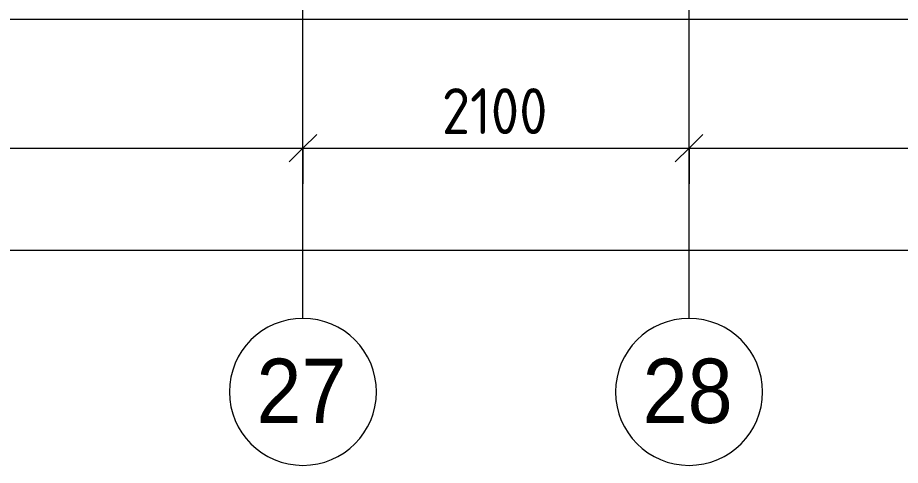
# Model space of a CAD drawing. Header units: millimetres. Extents: x 81711 to 274967, y -8553 to 29000.
# Drawn here: x 97059 to 101859, y -2706 to -269 of the extents above; entities that cross this region are included whole.
import ezdxf

# ---------------------------------------------------------------- set-up
doc = ezdxf.new("R2010")
doc.units = ezdxf.units.MM
for name, color, linetype, lineweight in [('A-ANNO-DIMS', 7, 'Continuous', 9), ('A-ANNO-DIMS-100', 7, 'Continuous', 9), ('Оси', 7, 'Continuous', 9), ('Оси-1', 7, 'Continuous', 20)]:
    doc.layers.add(name, color=color, linetype=linetype, lineweight=lineweight)
doc.layers.add('A-WALL-1', color=7, linetype='Continuous', lineweight=9, true_color=0xc0c0c0)
doc.styles.add('Arial', font='arial.ttf', dxfattribs={"width": 0.9, "height": 350})
doc.styles.add('ISOCPEUR', font='isocpeur.ttf', dxfattribs={"width": 0.9, "height": 250})
doc.dimstyles.new('ISO-2_5_0_9К_БОЛЬШОЙ_1', dxfattribs={"dimscale": 304.8, "dimtxt": 248.995294, "dimasz": 0.492126, "dimexe": 0.393701, "dimexo": 0.984252, "dimgap": 0, "dimtad": 1, "dimdec": 0, "dimrnd": 10, "dimzin": 0, "dimdsep": 46, "dimtxsty": 'ISOCPEUR', "dimblk1": 'OBLIQUE', "dimblk2": 'OBLIQUE', "dimsah": 1, "dimcen": 0.09, "dimdle": 0.393701, "dimazin": 0, "dimtfac": 1, "dimtdec": 4, "dimtix": 1, "dimtmove": 0, "dimatfit": 3, "dimfxl": 1, "dimtvp": 1, "dimtolj": 1, "dimtzin": 0, "dimarcsym": 2})

# ---------------------------------------------------------------- blocks, each defined once
blk = doc.blocks.new('Ось сетки - D8-29747960-План отделки стен 1 этажа в осях 23_1-33')
at = {"layer": 'Оси-1'}
for start, end in [(360, 180), (180, 360)]:
    blk.add_arc((0, 0), 4, start, end, dxfattribs=at)
blk = doc.blocks.new('DIMBLOCK5-План отделки стен 1 этажа в осях 23_1-33')
at = {"layer": 'A-ANNO-DIMS-100'}
for p, q in [((94660, -1173.3), (94660, -859.4)), ((98610, -1173.3), (98610, -859.4)), ((94660, -979.4), (98610, -979.4)), ((94660, -979.4), (94660, -1173.3)), ((98610, -979.4), (98610, -1173.3))]:
    blk.add_line(p, q, dxfattribs=at)
at = {"layer": 'A-ANNO-DIMS-100', "lineweight": 20}
for p, q in [((94660, -979.4), (94735, -904.4)), ((98610, -979.4), (98685, -904.4)), ((94660, -979.4), (94585, -1054.4)), ((98610, -979.4), (98535, -1054.4))]:
    blk.add_line(p, q, dxfattribs=at)
at = {"layer": 'A-ANNO-DIMS-100', "color": 0, "insert": (96319, -652.7), "char_height": 250, "width": 758.478, "attachment_point": 1, "line_spacing_factor": 1.149209, "style": 'ISOCPEUR'}
blk.add_mtext('3950', dxfattribs=at)
blk = doc.blocks.new('_Oblique')
at = {"color": 0, "linetype": 'ByBlock', "lineweight": -2}
blk.add_line((-0.5, -0.5), (0.5, 0.5), dxfattribs=at)
blk = doc.blocks.new('DIMBLOCK6-План отделки стен 1 этажа в осях 23_1-33')
at = {"layer": 'A-ANNO-DIMS-100'}
for p, q in [((98610, -1173.3), (98610, -859.4)), ((100710, -1173.3), (100710, -859.4)), ((98610, -979.4), (100710, -979.4)), ((98610, -979.4), (98610, -1173.3)), ((100710, -979.4), (100710, -1173.3))]:
    blk.add_line(p, q, dxfattribs=at)
at = {"layer": 'A-ANNO-DIMS-100', "lineweight": 20}
for p, q in [((98610, -979.4), (98685, -904.4)), ((100710, -979.4), (100785, -904.4)), ((98610, -979.4), (98535, -1054.4)), ((100710, -979.4), (100635, -1054.4))]:
    blk.add_line(p, q, dxfattribs=at)
at = {"layer": 'A-ANNO-DIMS-100', "color": 0, "insert": (99365.5, -652.7), "char_height": 250, "width": 706.764, "attachment_point": 1, "line_spacing_factor": 1.149209, "style": 'ISOCPEUR'}
blk.add_mtext('2100', dxfattribs=at)
blk = doc.blocks.new('DIMBLOCK7-План отделки стен 1 этажа в осях 23_1-33')
at = {"layer": 'A-ANNO-DIMS-100'}
for p, q in [((100710, -1173.3), (100710, -859.4)), ((105810, -1173.3), (105810, -859.4)), ((100710, -979.4), (105810, -979.4)), ((100710, -979.4), (100710, -1173.3)), ((105810, -979.4), (105810, -1173.3))]:
    blk.add_line(p, q, dxfattribs=at)
at = {"layer": 'A-ANNO-DIMS-100', "lineweight": 20}
for p, q in [((100710, -979.4), (100785, -904.4)), ((105810, -979.4), (105885, -904.4)), ((100710, -979.4), (100635, -1054.4)), ((105810, -979.4), (105735, -1054.4))]:
    blk.add_line(p, q, dxfattribs=at)
at = {"layer": 'A-ANNO-DIMS-100', "color": 0, "insert": (102965.5, -652.7), "char_height": 250, "width": 706.764, "attachment_point": 1, "line_spacing_factor": 1.149209, "style": 'ISOCPEUR'}
blk.add_mtext('5100', dxfattribs=at)
blk = doc.blocks.new('DIMBLOCK26-План отделки стен 1 этажа в осях 23_1-33')
at = {"layer": 'A-ANNO-DIMS-100'}
for p, q in [((84560, -1729.6), (84560, -1415.6)), ((125010, -1729.6), (125010, -1415.6)), ((84440, -1535.6), (125130, -1535.6)), ((84560, -1535.6), (84560, -1729.6)), ((125010, -1535.6), (125010, -1729.6))]:
    blk.add_line(p, q, dxfattribs=at)
at = {"layer": 'A-ANNO-DIMS-100', "lineweight": 20}
for p, q in [((84560, -1535.6), (84635, -1460.6)), ((125010, -1535.6), (125085, -1460.6)), ((84560, -1535.6), (84485, -1610.6)), ((125010, -1535.6), (124935, -1610.6))]:
    blk.add_line(p, q, dxfattribs=at)
at = {"layer": 'A-ANNO-DIMS-100', "color": 0, "insert": (104366, -1209), "char_height": 250, "width": 1005.558, "attachment_point": 1, "line_spacing_factor": 1.149209, "style": 'ISOCPEUR'}
blk.add_mtext('40450', dxfattribs=at)

msp = doc.modelspace()

# ---------------------------------------------------------------- linework, layer by layer
at = {"layer": 'A-WALL-1'}
msp.add_line((108030, -280), (89180, -280), dxfattribs=at)
at = {"layer": 'Оси'}
for p, q in [((98610, -1906.3), (98610, 593.7)), ((100710, -1906.3), (100710, 593.7))]:
    msp.add_line(p, q, dxfattribs=at)

# ---------------------------------------------------------------- block references
at = {"layer": 'Оси-1', "xscale": 99.99999999999993, "yscale": 99.99999999999993, "zscale": 99.99999999999993}
for p in [(98610, -2306.3), (100710, -2306.3)]:
    msp.add_blockref('Ось сетки - D8-29747960-План отделки стен 1 этажа в осях 23_1-33', p, dxfattribs=at)

# ---------------------------------------------------------------- texts
at = {"layer": 'Оси', "char_height": 350, "width": 606.076, "attachment_point": 1, "style": 'Arial'}
for s, insert in [('27', (98357.4, -2125.6)), ('28', (100457.4, -2125.6))]:
    msp.add_mtext(s, dxfattribs=dict(at, insert=insert))

# ---------------------------------------------------------------- dimensions: what is measured, and where the dimension line sits
at = {"layer": 'A-ANNO-DIMS'}
for base, p1, p2, override, picture, middle in [((98610, -979.4), (94660, -873.3), (98610, -873.3), {"dimpost": '<>', "dimfxl": 3950}, 'DIMBLOCK5-План отделки стен 1 этажа в осях 23_1-33', (96635, -854.4)), ((100710, -979.4), (98610, -873.3), (100710, -873.3), {"dimpost": '<>', "dimfxl": 2100}, 'DIMBLOCK6-План отделки стен 1 этажа в осях 23_1-33', (99660, -854.4)), ((105810, -979.4), (100710, -873.3), (105810, -873.3), {"dimpost": '<>', "dimfxl": 5100}, 'DIMBLOCK7-План отделки стен 1 этажа в осях 23_1-33', (103260, -854.4)), ((125010, -1535.6), (84560, -1429.6), (125010, -1429.6), {"dimpost": '<>', "dimfxl": 40450}, 'DIMBLOCK26-План отделки стен 1 этажа в осях 23_1-33', (104785, -1410.6))]:
    dim = msp.add_linear_dim(base=base, p1=p1, p2=p2, dimstyle='ISO-2_5_0_9К_БОЛЬШОЙ_1', override=override, dxfattribs=at)
    dim.commit()
    dim.dimension.update_dxf_attribs({"geometry": picture, "text_midpoint": middle})

doc.saveas('drawing.dxf')
